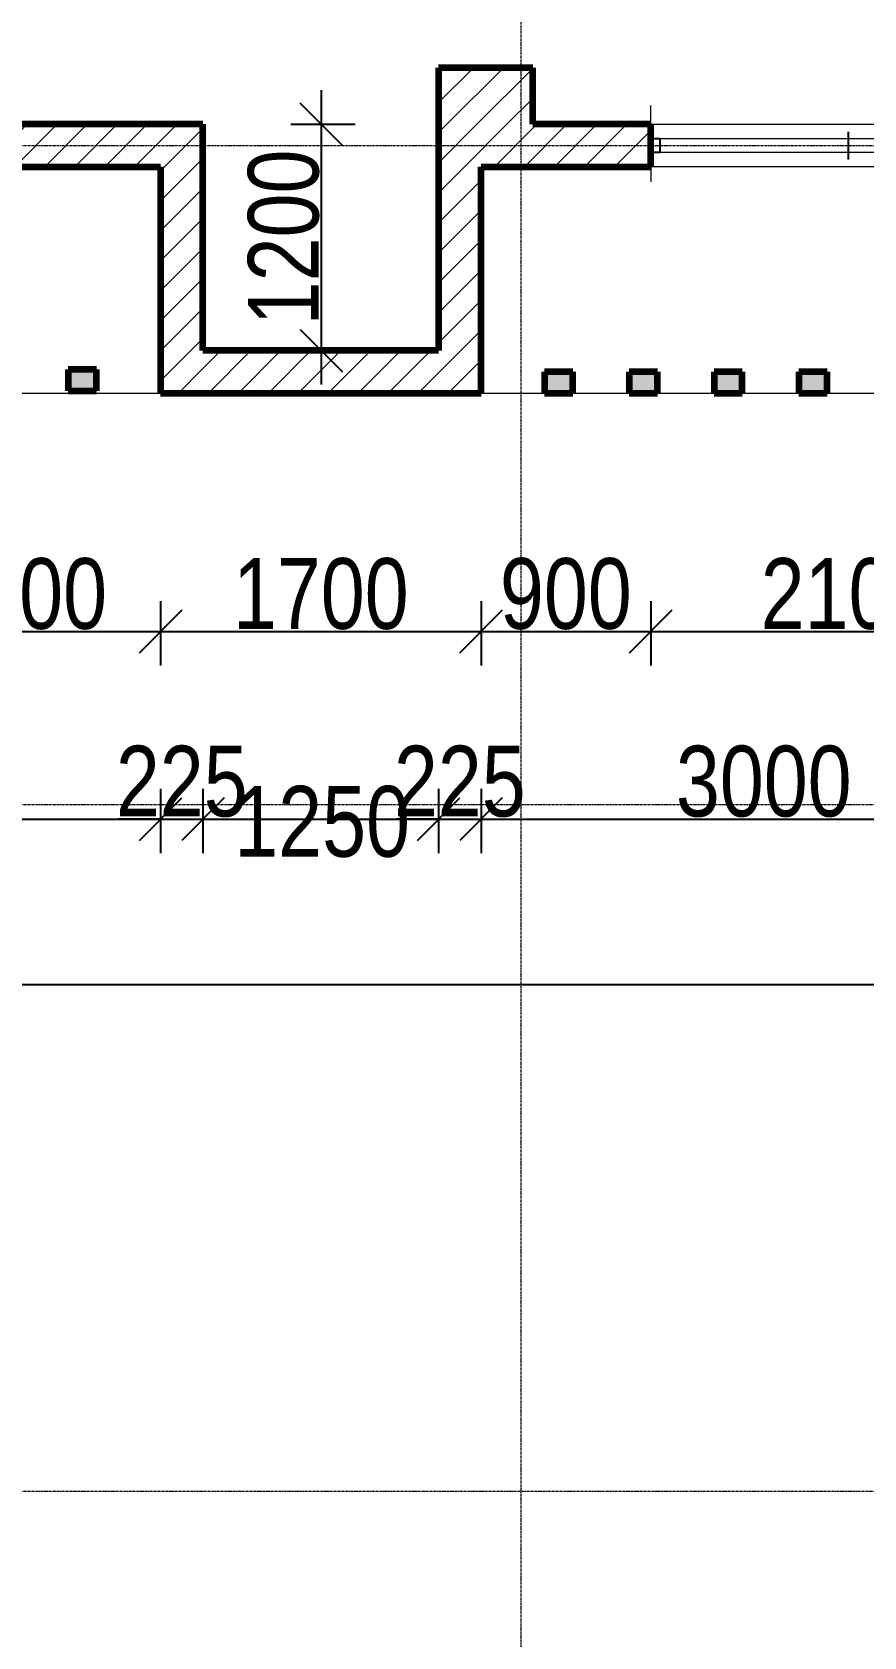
# Model space of a CAD drawing. Header units: millimetres. Extents: x -35190 to 411743, y -233114 to 23872.
# Drawn here: x 272919 to 277332, y -18238 to -9730 of the extents above; entities that cross this region are included whole.
import ezdxf

# ---------------------------------------------------------------- set-up
doc = ezdxf.new("R2010")
doc.units = ezdxf.units.MM
doc.linetypes.add('Grid Line', pattern=[22.225, 12.7, -3.175, 3.175, -3.175])
for name, color, linetype, lineweight in [('A-ANNO-DIMS', 211, 'Continuous', 9), ('A-DETL-THIN', 151, 'Continuous', 18), ('A-FLOR', 192, 'Continuous', 18), ('A-GLAZ', 151, 'Continuous', 18), ('A-WALL', 113, 'Continuous', 18), ('A-WALL-PATT', 111, 'Continuous', 18), ('S-GRID', 1, 'Continuous', 9)]:
    doc.layers.add(name, color=color, linetype=linetype, lineweight=lineweight)
doc.styles.add('Arial_3', font='arial.ttf', dxfattribs={"width": 0.8, "height": 375})
doc.dimstyles.new('main_4_5mm', dxfattribs={"dimscale": 304.8, "dimtxt": 382.597275, "dimasz": 0.738189, "dimexe": 0.590551, "dimexo": 0.0625, "dimgap": 0.024606, "dimtad": 1, "dimdec": 0, "dimzin": 0, "dimdsep": 46, "dimtxsty": 'Arial_3', "dimblk1": 'OBLIQUE', "dimblk2": 'OBLIQUE', "dimsah": 1, "dimcen": 0.09, "dimdle": 0.590551, "dimazin": 0, "dimtfac": 1, "dimtdec": 4, "dimtix": 1, "dimtmove": 0, "dimatfit": 3, "dimfxl": 0.590551, "dimfxlon": 1, "dimtvp": 1, "dimtolj": 1, "dimtzin": 0, "dimarcsym": 2})
doc.dimstyles.new('main_4_5mm_1', dxfattribs={"dimscale": 304.8, "dimtxt": 382.597275, "dimasz": 0.738189, "dimexe": 0.590551, "dimexo": 0.0625, "dimgap": 0.024606, "dimtad": 1, "dimdec": 0, "dimzin": 0, "dimdsep": 46, "dimtxsty": 'Arial_3', "dimblk1": 'OBLIQUE', "dimblk2": 'OBLIQUE', "dimsah": 1, "dimcen": 0.09, "dimdle": 0.590551, "dimazin": 0, "dimtfac": 1, "dimtdec": 4, "dimtix": 1, "dimtmove": 1, "dimatfit": 3, "dimfxl": 0.590551, "dimfxlon": 1, "dimtvp": 1, "dimtolj": 1, "dimtzin": 0, "dimarcsym": 2})
pattern_1 = [(45, (247326.97, -1578.69), (-79.5495, 79.5495), [])]

# ---------------------------------------------------------------- blocks, each defined once
blk = doc.blocks.new('Sliding - 2L - SL2_1 X 1_8-V2-SECOND FLOOR')
at = {"layer": 'A-GLAZ'}
for p, q in [((-723.8, 112.5), (-723.8, 212.5)), ((1376.2, 112.5), (1376.2, 212.5)), ((1326.2, 35), (-673.8, 35)), ((-673.8, -35), (1326.2, -35)), ((-723.8, -112.5), (-723.8, -192.5)), ((1376.2, -112.5), (1376.2, -212.5))]:
    blk.add_line(p, q, dxfattribs=at)
at = {"layer": 'A-GLAZ', "lineweight": 25}
for p, q in [((-673.8, 35), (-723.8, 35)), ((-673.8, -35), (-673.8, 35)), ((326.2, -75), (326.2, 72.5)), ((1376.2, 35), (1326.2, 35)), ((1326.2, -35), (1326.2, 35)), ((-723.8, -35), (-673.8, -35)), ((1326.2, -35), (1376.2, -35))]:
    blk.add_line(p, q, dxfattribs=at)
blk = doc.blocks.new('_Oblique')
at = {"color": 0, "linetype": 'ByBlock', "lineweight": -2}
blk.add_line((-0.5, -0.5), (0.5, 0.5), dxfattribs=at)
blk = doc.blocks.new('*D5475')
at = {"layer": 'A-ANNO-DIMS', "color": 0, "lineweight": -2, "transparency": 16777216}
for p, q in [((274453.3, -10039), (274453.3, -11599)), ((274292.4, -10219), (274633.3, -10219)), ((274614.3, -11419), (274273.3, -11419))]:
    blk.add_line(p, q, dxfattribs=at)
at = {"layer": 'Defpoints', "color": 0, "transparency": 16777216}
for p in [(274273.3, -10219), (274453.3, -11419), (274633.3, -11419)]:
    blk.add_point(p, dxfattribs=at)
at = {"layer": 'A-ANNO-DIMS', "color": 0, "lineweight": -2, "transparency": 16777216, "xscale": 224.9999999999999, "yscale": 224.9999999999999, "zscale": 224.9999999999999}
for p, rotation in [((274453.3, -10219), 90), ((274453.3, -11419), 270)]:
    blk.add_blockref('_Oblique', p, dxfattribs=dict(at, rotation=rotation))
at = {"layer": 'A-ANNO-DIMS', "color": 0, "transparency": 16777216, "insert": (274254.4, -10819), "char_height": 375, "width": 1101.88, "attachment_point": 5, "rotation": 90, "style": 'Arial_3'}
blk.add_mtext('\\A1;1200', dxfattribs=at)
blk = doc.blocks.new('*D5254')
at = {"layer": 'A-ANNO-DIMS', "color": 0, "lineweight": -2, "transparency": 16777216}
for p, q in [((272100.9, -12747.3), (272100.9, -13088.3)), ((273600.9, -12747.3), (273600.9, -13088.3)), ((271920.9, -12908.3), (273780.9, -12908.3))]:
    blk.add_line(p, q, dxfattribs=at)
at = {"layer": 'Defpoints', "color": 0, "transparency": 16777216}
for p in [(272100.9, -12728.3), (273600.9, -12728.3), (273600.9, -12908.3)]:
    blk.add_point(p, dxfattribs=at)
at = {"layer": 'A-ANNO-DIMS', "color": 0, "lineweight": -2, "transparency": 16777216, "xscale": 224.9999999999999, "yscale": 224.9999999999999, "zscale": 224.9999999999999, "rotation": 180}
blk.add_blockref('_Oblique', (272100.9, -12908.3), dxfattribs=at)
at = {"layer": 'A-ANNO-DIMS', "color": 0, "lineweight": -2, "transparency": 16777216, "xscale": 224.9999999999999, "yscale": 224.9999999999999, "zscale": 224.9999999999999}
blk.add_blockref('_Oblique', (273600.9, -12908.3), dxfattribs=at)
at = {"layer": 'A-ANNO-DIMS', "color": 0, "transparency": 16777216, "insert": (272850.9, -12709.3), "char_height": 375, "width": 1101.88, "attachment_point": 5, "style": 'Arial_3'}
blk.add_mtext('\\A1;1500', dxfattribs=at)
blk = doc.blocks.new('*D5255')
at = {"layer": 'A-ANNO-DIMS', "color": 0, "lineweight": -2, "transparency": 16777216}
for p, q in [((273600.9, -12747.3), (273600.9, -13088.3)), ((275300.9, -12747.3), (275300.9, -13088.3)), ((273420.9, -12908.3), (275480.9, -12908.3))]:
    blk.add_line(p, q, dxfattribs=at)
at = {"layer": 'Defpoints', "color": 0, "transparency": 16777216}
for p in [(273600.9, -12728.3), (275300.9, -12728.3), (275300.9, -12908.3)]:
    blk.add_point(p, dxfattribs=at)
at = {"layer": 'A-ANNO-DIMS', "color": 0, "lineweight": -2, "transparency": 16777216, "xscale": 224.9999999999999, "yscale": 224.9999999999999, "zscale": 224.9999999999999, "rotation": 180}
blk.add_blockref('_Oblique', (273600.9, -12908.3), dxfattribs=at)
at = {"layer": 'A-ANNO-DIMS', "color": 0, "lineweight": -2, "transparency": 16777216, "xscale": 224.9999999999999, "yscale": 224.9999999999999, "zscale": 224.9999999999999}
blk.add_blockref('_Oblique', (275300.9, -12908.3), dxfattribs=at)
at = {"layer": 'A-ANNO-DIMS', "color": 0, "transparency": 16777216, "insert": (274450.9, -12709.3), "char_height": 375, "width": 1101.88, "attachment_point": 5, "style": 'Arial_3'}
blk.add_mtext('\\A1;1700', dxfattribs=at)
blk = doc.blocks.new('*D5256')
at = {"layer": 'A-ANNO-DIMS', "color": 0, "lineweight": -2, "transparency": 16777216}
for p, q in [((275300.9, -12747.3), (275300.9, -13088.3)), ((276200.9, -12747.3), (276200.9, -13088.3)), ((275120.9, -12908.3), (276380.9, -12908.3))]:
    blk.add_line(p, q, dxfattribs=at)
at = {"layer": 'Defpoints', "color": 0, "transparency": 16777216}
for p in [(275300.9, -12728.3), (276200.9, -12728.3), (276200.9, -12908.3)]:
    blk.add_point(p, dxfattribs=at)
at = {"layer": 'A-ANNO-DIMS', "color": 0, "lineweight": -2, "transparency": 16777216, "xscale": 224.9999999999999, "yscale": 224.9999999999999, "zscale": 224.9999999999999, "rotation": 180}
blk.add_blockref('_Oblique', (275300.9, -12908.3), dxfattribs=at)
at = {"layer": 'A-ANNO-DIMS', "color": 0, "lineweight": -2, "transparency": 16777216, "xscale": 224.9999999999999, "yscale": 224.9999999999999, "zscale": 224.9999999999999}
blk.add_blockref('_Oblique', (276200.9, -12908.3), dxfattribs=at)
at = {"layer": 'A-ANNO-DIMS', "color": 0, "transparency": 16777216, "insert": (275750.9, -12709.3), "char_height": 375, "width": 826.41, "attachment_point": 5, "style": 'Arial_3'}
blk.add_mtext('\\A1;900', dxfattribs=at)
blk = doc.blocks.new('*D5257')
at = {"layer": 'A-ANNO-DIMS', "color": 0, "lineweight": -2, "transparency": 16777216}
for p, q in [((276200.9, -12747.3), (276200.9, -13088.3)), ((278300.9, -12747.3), (278300.9, -13088.3)), ((276020.9, -12908.3), (278480.9, -12908.3))]:
    blk.add_line(p, q, dxfattribs=at)
at = {"layer": 'Defpoints', "color": 0, "transparency": 16777216}
for p in [(276200.9, -12728.3), (278300.9, -12728.3), (278300.9, -12908.3)]:
    blk.add_point(p, dxfattribs=at)
at = {"layer": 'A-ANNO-DIMS', "color": 0, "lineweight": -2, "transparency": 16777216, "xscale": 224.9999999999999, "yscale": 224.9999999999999, "zscale": 224.9999999999999, "rotation": 180}
blk.add_blockref('_Oblique', (276200.9, -12908.3), dxfattribs=at)
at = {"layer": 'A-ANNO-DIMS', "color": 0, "lineweight": -2, "transparency": 16777216, "xscale": 224.9999999999999, "yscale": 224.9999999999999, "zscale": 224.9999999999999}
blk.add_blockref('_Oblique', (278300.9, -12908.3), dxfattribs=at)
at = {"layer": 'A-ANNO-DIMS', "color": 0, "transparency": 16777216, "insert": (277250.9, -12709.3), "char_height": 375, "width": 1101.88, "attachment_point": 5, "style": 'Arial_3'}
blk.add_mtext('\\A1;2100', dxfattribs=at)
blk = doc.blocks.new('*D5266')
at = {"layer": 'A-ANNO-DIMS', "color": 0, "lineweight": -2, "transparency": 16777216}
for p, q in [((269600.9, -13741.9), (269600.9, -14082.9)), ((273600.9, -13741.9), (273600.9, -14082.9)), ((269420.9, -13902.9), (273780.9, -13902.9))]:
    blk.add_line(p, q, dxfattribs=at)
at = {"layer": 'Defpoints', "color": 0, "transparency": 16777216}
for p in [(269600.9, -13722.9), (273600.9, -13722.9), (273600.9, -13902.9)]:
    blk.add_point(p, dxfattribs=at)
at = {"layer": 'A-ANNO-DIMS', "color": 0, "lineweight": -2, "transparency": 16777216, "xscale": 224.9999999999999, "yscale": 224.9999999999999, "zscale": 224.9999999999999, "rotation": 180}
blk.add_blockref('_Oblique', (269600.9, -13902.9), dxfattribs=at)
at = {"layer": 'A-ANNO-DIMS', "color": 0, "lineweight": -2, "transparency": 16777216, "xscale": 224.9999999999999, "yscale": 224.9999999999999, "zscale": 224.9999999999999}
blk.add_blockref('_Oblique', (273600.9, -13902.9), dxfattribs=at)
at = {"layer": 'A-ANNO-DIMS', "color": 0, "transparency": 16777216, "insert": (271600.9, -13703.9), "char_height": 375, "width": 1101.88, "attachment_point": 5, "style": 'Arial_3'}
blk.add_mtext('\\A1;4000', dxfattribs=at)
blk = doc.blocks.new('*D5267')
at = {"layer": 'A-ANNO-DIMS', "color": 0, "lineweight": -2, "transparency": 16777216}
for p, q in [((273600.9, -13741.9), (273600.9, -14082.9)), ((273825.9, -13741.9), (273825.9, -14082.9)), ((273600.9, -13902.9), (273375.9, -13902.9)), ((273600.9, -13902.9), (273825.9, -13902.9)), ((273825.9, -13902.9), (274050.9, -13902.9))]:
    blk.add_line(p, q, dxfattribs=at)
at = {"layer": 'Defpoints', "color": 0, "transparency": 16777216}
for p in [(273600.9, -13722.9), (273825.9, -13722.9), (273825.9, -13902.9)]:
    blk.add_point(p, dxfattribs=at)
at = {"layer": 'A-ANNO-DIMS', "color": 0, "lineweight": -2, "transparency": 16777216, "xscale": 224.9999999999999, "yscale": 224.9999999999999, "zscale": 224.9999999999999}
blk.add_blockref('_Oblique', (273600.9, -13902.9), dxfattribs=at)
at = {"layer": 'A-ANNO-DIMS', "color": 0, "lineweight": -2, "transparency": 16777216, "xscale": 224.9999999999999, "yscale": 224.9999999999999, "zscale": 224.9999999999999, "rotation": 180}
blk.add_blockref('_Oblique', (273825.9, -13902.9), dxfattribs=at)
at = {"layer": 'A-ANNO-DIMS', "color": 0, "transparency": 16777216, "insert": (273713.4, -13703.9), "char_height": 375, "width": 826.41, "attachment_point": 5, "style": 'Arial_3'}
blk.add_mtext('\\A1;225', dxfattribs=at)
blk = doc.blocks.new('*D5268')
at = {"layer": 'A-ANNO-DIMS', "color": 0, "lineweight": -2, "transparency": 16777216}
for p, q in [((273825.9, -13741.9), (273825.9, -14082.9)), ((275075.9, -13741.9), (275075.9, -14082.9)), ((273645.9, -13902.9), (275255.9, -13902.9))]:
    blk.add_line(p, q, dxfattribs=at)
at = {"layer": 'Defpoints', "color": 0, "transparency": 16777216}
for p in [(273825.9, -13722.9), (275075.9, -13722.9), (275075.9, -13902.9)]:
    blk.add_point(p, dxfattribs=at)
at = {"layer": 'A-ANNO-DIMS', "color": 0, "lineweight": -2, "transparency": 16777216, "xscale": 224.9999999999999, "yscale": 224.9999999999999, "zscale": 224.9999999999999, "rotation": 180}
blk.add_blockref('_Oblique', (273825.9, -13902.9), dxfattribs=at)
at = {"layer": 'A-ANNO-DIMS', "color": 0, "lineweight": -2, "transparency": 16777216, "xscale": 224.9999999999999, "yscale": 224.9999999999999, "zscale": 224.9999999999999}
blk.add_blockref('_Oblique', (275075.9, -13902.9), dxfattribs=at)
at = {"layer": 'A-ANNO-DIMS', "color": 0, "transparency": 16777216, "insert": (273991.8, -13727), "char_height": 375, "width": 1101.88, "attachment_point": 1, "line_spacing_factor": 0.941778, "style": 'Arial_3'}
blk.add_mtext('\\A1;1250', dxfattribs=at)
blk = doc.blocks.new('*D5269')
at = {"layer": 'A-ANNO-DIMS', "color": 0, "lineweight": -2, "transparency": 16777216}
for p, q in [((275075.9, -13741.9), (275075.9, -14082.9)), ((275300.9, -13741.9), (275300.9, -14082.9)), ((275075.9, -13902.9), (274850.9, -13902.9)), ((275075.9, -13902.9), (275300.9, -13902.9)), ((275300.9, -13902.9), (275525.9, -13902.9))]:
    blk.add_line(p, q, dxfattribs=at)
at = {"layer": 'Defpoints', "color": 0, "transparency": 16777216}
for p in [(275075.9, -13722.9), (275300.9, -13722.9), (275300.9, -13902.9)]:
    blk.add_point(p, dxfattribs=at)
at = {"layer": 'A-ANNO-DIMS', "color": 0, "lineweight": -2, "transparency": 16777216, "xscale": 224.9999999999999, "yscale": 224.9999999999999, "zscale": 224.9999999999999}
blk.add_blockref('_Oblique', (275075.9, -13902.9), dxfattribs=at)
at = {"layer": 'A-ANNO-DIMS', "color": 0, "lineweight": -2, "transparency": 16777216, "xscale": 224.9999999999999, "yscale": 224.9999999999999, "zscale": 224.9999999999999, "rotation": 180}
blk.add_blockref('_Oblique', (275300.9, -13902.9), dxfattribs=at)
at = {"layer": 'A-ANNO-DIMS', "color": 0, "transparency": 16777216, "insert": (275188.4, -13703.9), "char_height": 375, "width": 826.41, "attachment_point": 5, "style": 'Arial_3'}
blk.add_mtext('\\A1;225', dxfattribs=at)
blk = doc.blocks.new('*D5270')
at = {"layer": 'A-ANNO-DIMS', "color": 0, "lineweight": -2, "transparency": 16777216}
for p, q in [((275300.9, -13741.9), (275300.9, -14082.9)), ((278300.9, -13741.9), (278300.9, -14082.9)), ((275120.9, -13902.9), (278480.9, -13902.9))]:
    blk.add_line(p, q, dxfattribs=at)
at = {"layer": 'Defpoints', "color": 0, "transparency": 16777216}
for p in [(275300.9, -13722.9), (278300.9, -13722.9), (278300.9, -13902.9)]:
    blk.add_point(p, dxfattribs=at)
at = {"layer": 'A-ANNO-DIMS', "color": 0, "lineweight": -2, "transparency": 16777216, "xscale": 224.9999999999999, "yscale": 224.9999999999999, "zscale": 224.9999999999999, "rotation": 180}
blk.add_blockref('_Oblique', (275300.9, -13902.9), dxfattribs=at)
at = {"layer": 'A-ANNO-DIMS', "color": 0, "lineweight": -2, "transparency": 16777216, "xscale": 224.9999999999999, "yscale": 224.9999999999999, "zscale": 224.9999999999999}
blk.add_blockref('_Oblique', (278300.9, -13902.9), dxfattribs=at)
at = {"layer": 'A-ANNO-DIMS', "color": 0, "transparency": 16777216, "insert": (276800.9, -13703.8), "char_height": 375, "width": 1101.88, "attachment_point": 5, "style": 'Arial_3'}
blk.add_mtext('\\A1;3000', dxfattribs=at)
blk = doc.blocks.new('*D5280')
at = {"layer": 'A-ANNO-DIMS', "color": 0, "lineweight": -2, "transparency": 16777216}
for p, q in [((269600.9, -14617.9), (269600.9, -14958.8)), ((289675.9, -14617.9), (289675.9, -14958.8)), ((269420.9, -14778.8), (289855.9, -14778.8))]:
    blk.add_line(p, q, dxfattribs=at)
at = {"layer": 'Defpoints', "color": 0, "transparency": 16777216}
for p in [(269600.9, -14598.8), (289675.9, -14598.8), (289675.9, -14778.8)]:
    blk.add_point(p, dxfattribs=at)
at = {"layer": 'A-ANNO-DIMS', "color": 0, "lineweight": -2, "transparency": 16777216, "xscale": 224.9999999999999, "yscale": 224.9999999999999, "zscale": 224.9999999999999, "rotation": 180}
blk.add_blockref('_Oblique', (269600.9, -14778.8), dxfattribs=at)
at = {"layer": 'A-ANNO-DIMS', "color": 0, "lineweight": -2, "transparency": 16777216, "xscale": 224.9999999999999, "yscale": 224.9999999999999, "zscale": 224.9999999999999}
blk.add_blockref('_Oblique', (289675.9, -14778.8), dxfattribs=at)
at = {"layer": 'A-ANNO-DIMS', "color": 0, "transparency": 16777216, "insert": (279638.4, -14579.9), "char_height": 375, "width": 1377.35, "attachment_point": 5, "style": 'Arial_3'}
blk.add_mtext('\\A1;20075', dxfattribs=at)

msp = doc.modelspace()

# ---------------------------------------------------------------- hatches: boundary and pattern name
at = {"layer": 'A-WALL-PATT'}
h = msp.add_hatch(dxfattribs=at)
h.set_pattern_fill('FP_1', color=256, style=0, pattern_type=2)
h.set_pattern_definition(pattern_1)
h.paths.add_polyline_path([(275575.9, -10219), (275575.9, -9919), (275075.9, -9919), (275075.9, -10219)])
h = msp.add_hatch(dxfattribs=at)
h.set_pattern_fill('FP_1', color=256, style=0, pattern_type=2)
h.set_pattern_definition(pattern_1)
h.paths.add_polyline_path([(269600.9, -10444), (270000.9, -10444), (270000.9, -10219), (269600.9, -10219)])
h.paths.add_polyline_path([(272100.9, -10444), (273600.9, -10444), (273600.9, -10219), (272100.9, -10219)])
h = msp.add_hatch(dxfattribs=at)
h.set_pattern_fill('FP_1', color=256, style=0, pattern_type=2)
h.set_pattern_definition(pattern_1)
h.paths.add_polyline_path([(273825.9, -11644), (273825.9, -10219), (273600.9, -10219), (273600.9, -11644)])
h = msp.add_hatch(dxfattribs=at)
h.set_pattern_fill('FP_1', color=256, style=0, pattern_type=2)
h.set_pattern_definition(pattern_1)
h.paths.add_polyline_path([(276200.9, -10444), (276200.9, -10219), (275075.9, -10219), (275075.9, -10444), (275300.9, -10444)])
h = msp.add_hatch(dxfattribs=at)
h.set_pattern_fill('FP_1', color=256, style=0, pattern_type=2)
h.set_pattern_definition(pattern_1)
h.paths.add_polyline_path([(275075.9, -11419), (275300.9, -11419), (275300.9, -10444), (275075.9, -10444)])
h = msp.add_hatch(dxfattribs=at)
h.set_pattern_fill('FP_1', color=256, style=0, pattern_type=2)
h.set_pattern_definition(pattern_1)
h.paths.add_polyline_path([(273825.9, -11644), (275300.9, -11644), (275300.9, -11419), (273825.9, -11419), (273825.9, -11603.9)])
for points in [[(273260.5, -11631.5), (273260.5, -11519), (273110.5, -11519), (273110.5, -11631.5)], [(275787.1, -11644), (275787.1, -11531.5), (275637.1, -11531.5), (275637.1, -11644)], [(276237.1, -11644), (276237.1, -11531.5), (276087.1, -11531.5), (276087.1, -11644)], [(276687.1, -11644), (276687.1, -11531.5), (276537.1, -11531.5), (276537.1, -11644)], [(277137.1, -11644), (277137.1, -11531.5), (276987.1, -11531.5), (276987.1, -11644)]]:
    msp.add_hatch(color=1, dxfattribs=at).paths.add_polyline_path(points)

# ---------------------------------------------------------------- linework, layer by layer
at = {"layer": 'A-DETL-THIN'}
msp.add_line((269600.9, -11644), (278525.9, -11644), dxfattribs=at)
at = {"layer": 'A-FLOR'}
for p, q in [((269600.9, -11644), (273600.9, -11644)), ((275300.9, -11644), (275637.1, -11644)), ((275787.1, -11644), (276087.1, -11644)), ((276237.1, -11644), (276537.1, -11644)), ((276687.1, -11644), (276987.1, -11644)), ((277137.1, -11644), (277437.1, -11644))]:
    msp.add_line(p, q, dxfattribs=at)
at = {"layer": 'A-WALL', "lineweight": 140}
for p, q in [((275575.9, -9919), (275075.9, -9919)), ((275075.9, -9919), (275075.9, -11419)), ((275575.9, -10219), (275575.9, -9919)), ((273825.9, -10219), (272100.9, -10219)), ((273825.9, -11419), (273825.9, -10219)), ((276200.9, -10219), (275575.9, -10219)), ((276200.9, -10444), (276200.9, -10219)), ((272100.9, -10444), (273600.9, -10444)), ((273600.9, -10444), (273600.9, -11644)), ((275300.9, -11644), (275300.9, -10444)), ((275300.9, -10444), (276200.9, -10444)), ((275075.9, -11419), (273825.9, -11419)), ((273260.5, -11519), (273110.5, -11519)), ((273110.5, -11519), (273110.5, -11631.5)), ((273260.5, -11631.5), (273260.5, -11519)), ((275787.1, -11531.5), (275637.1, -11531.5)), ((275637.1, -11531.5), (275637.1, -11644)), ((275787.1, -11644), (275787.1, -11531.5)), ((276237.1, -11531.5), (276087.1, -11531.5)), ((276087.1, -11531.5), (276087.1, -11644)), ((276237.1, -11644), (276237.1, -11531.5)), ((276687.1, -11531.5), (276537.1, -11531.5)), ((276537.1, -11531.5), (276537.1, -11644)), ((276687.1, -11644), (276687.1, -11531.5)), ((277137.1, -11531.5), (276987.1, -11531.5)), ((276987.1, -11531.5), (276987.1, -11644)), ((277137.1, -11644), (277137.1, -11531.5)), ((273110.5, -11631.5), (273260.5, -11631.5)), ((273600.9, -11644), (275300.9, -11644)), ((275637.1, -11644), (275787.1, -11644)), ((276087.1, -11644), (276237.1, -11644)), ((276537.1, -11644), (276687.1, -11644)), ((276987.1, -11644), (277137.1, -11644))]:
    msp.add_line(p, q, dxfattribs=at)
at = {"layer": 'A-WALL'}
for p, q in [((276200.9, -10219), (278300.9, -10219)), ((278300.9, -10444), (276200.9, -10444))]:
    msp.add_line(p, q, dxfattribs=at)
at = {"layer": 'S-GRID', "linetype": 'Grid Line'}
for p, q in [((275513.4, -24980.3), (275513.4, 17292.4)), ((231291.7, -10331.5), (294398.4, -10331.5)), ((231291.7, -13824.5), (294398.4, -13824.5)), ((231291.7, -17466.5), (294398.4, -17466.5))]:
    msp.add_line(p, q, dxfattribs=at)

# ---------------------------------------------------------------- block references
at = {"layer": 'A-GLAZ'}
msp.add_blockref('Sliding - 2L - SL2_1 X 1_8-V2-SECOND FLOOR', (276924.7, -10331.5), dxfattribs=at)

# ---------------------------------------------------------------- dimensions: what is measured, and where the dimension line sits
at = {"layer": 'A-ANNO-DIMS'}
dim = msp.add_linear_dim(base=(274453.3, -11419), p1=(274273.3, -10219), p2=(274633.3, -11419), angle=90, dimstyle='main_4_5mm', override={"dimpost": '<>', "dimfxl": 1252.836781}, dxfattribs=at)
dim.commit()
dim.dimension.update_dxf_attribs({"geometry": '*D5475', "text_midpoint": (274254.4, -10819)})
for base, p1, p2, override, picture, middle in [((273600.9, -12908.3), (272100.9, -12728.3), (273600.9, -12728.3), {"dimpost": '<>', "dimfxl": 1500}, '*D5254', (272850.9, -12709.3)), ((275300.9, -12908.3), (273600.9, -12728.3), (275300.9, -12728.3), {"dimpost": '<>', "dimfxl": 1700}, '*D5255', (274450.9, -12709.3)), ((276200.9, -12908.3), (275300.9, -12728.3), (276200.9, -12728.3), {"dimpost": '<>', "dimfxl": 900}, '*D5256', (275750.9, -12709.3)), ((278300.9, -12908.3), (276200.9, -12728.3), (278300.9, -12728.3), {"dimpost": '<>', "dimfxl": 2100}, '*D5257', (277250.9, -12709.3)), ((273600.9, -13902.9), (269600.9, -13722.9), (273600.9, -13722.9), {"dimpost": '<>', "dimfxl": 4000}, '*D5266', (271600.9, -13703.9)), ((273825.9, -13902.9), (273600.9, -13722.9), (273825.9, -13722.9), {"dimpost": '<>', "dimfxl": 225}, '*D5267', (273713.4, -13703.9)), ((275300.9, -13902.9), (275075.9, -13722.9), (275300.9, -13722.9), {"dimpost": '<>', "dimfxl": 225}, '*D5269', (275188.4, -13703.9)), ((278300.9, -13902.9), (275300.9, -13722.9), (278300.9, -13722.9), {"dimpost": '<>', "dimfxl": 3000}, '*D5270', (276800.9, -13703.8)), ((289675.9, -14778.8), (269600.9, -14598.8), (289675.9, -14598.8), {"dimpost": '<>', "dimfxl": 20075}, '*D5280', (279638.4, -14579.9))]:
    dim = msp.add_linear_dim(base=base, p1=p1, p2=p2, dimstyle='main_4_5mm', override=override, dxfattribs=at)
    dim.commit()
    dim.dimension.update_dxf_attribs({"geometry": picture, "text_midpoint": middle})
dim = msp.add_linear_dim(base=(275075.9, -13902.9), p1=(273825.9, -13722.9), p2=(275075.9, -13722.9), dimstyle='main_4_5mm_1', override={"dimpost": '<>', "dimfxl": 1250}, dxfattribs=at)
dim.commit()
dim.dimension.update_dxf_attribs({"geometry": '*D5268', "text_midpoint": (274542.7, -14234.5), "dimtype": 160})

doc.saveas('drawing.dxf')
